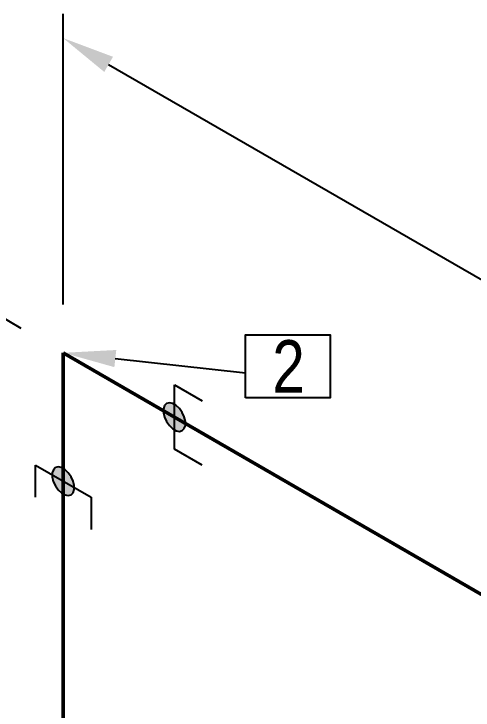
# Model space of a CAD drawing. Header units: millimetres. Extents: x 0 to 594, y 0 to 420.
# Drawn here: x 296.96 to 318.86, y 197.11 to 230.3 of the extents above; entities that cross this region are included whole.
import ezdxf
from ezdxf import colors
from ezdxf.entities.mleader import LeaderData, LeaderLine
from ezdxf.enums import TextEntityAlignment as Align
from ezdxf.math import Vec2, Vec3

# ---------------------------------------------------------------- set-up
doc = ezdxf.new("R2010")
doc.units = ezdxf.units.MM
doc.header["$LTSCALE"] = 0.25
for name, color, linetype in [('용접', 1, 'Continuous'), ('주석', 7, 'Continuous'), ('치수', 1, 'Continuous')]:
    doc.layers.add(name, color=color, linetype=linetype)
doc.layers.add('파이프 작은 보어', color=30, linetype='Continuous', lineweight=50)
doc.styles.add('AdskIsoAnnotation', font='arial.ttf', dxfattribs={"width": 0.8, "height": 1})
doc.styles.add('AdskIsoMetric', font='arial.ttf', dxfattribs={"width": 0.8, "height": 2.5})
doc.styles.add('AdskIsoMetric-30', font='arial.ttf', dxfattribs={"width": 0.8, "height": 2.5})
doc.styles.add('AdskIsoMetric30', font='arial.ttf', dxfattribs={"width": 0.8, "oblique": 30, "height": 2.5})
doc.styles.get("Standard").update_dxf_attribs({"font": 'arial.ttf'})
doc.dimstyles.new('AdskIsoMetric', dxfattribs={"dimtxt": 2.5, "dimasz": 2.5, "dimexe": 1, "dimexo": 2, "dimgap": 0.8, "dimtad": 1, "dimdec": 0, "dimrnd": 1, "dimzin": 0, "dimdsep": 46, "dimtxsty": 'AdskIsoMetric', "dimcen": 0, "dimclrt": 7, "dimadec": 0, "dimazin": 0, "dimtfac": 1, "dimtdec": 0, "dimtmove": 1, "dimatfit": 3, "dimfxl": 0, "dimfrac": 2, "dimtolj": 1, "dimtzin": 0, "dimarcsym": 0})

# ---------------------------------------------------------------- blocks, each defined once
blk = doc.blocks.new('*D24')
at = {"layer": 'Defpoints', "color": 0}
for p in [(299.308, 214.143), (384, 180.246), (384, 165.246)]:
    blk.add_point(p, dxfattribs=at)
at = {"layer": '치수', "color": 0, "lineweight": -2}
for p, q in [((299.308, 216.453), (299.308, 230.298)), ((301.473, 227.893), (381.835, 181.496)), ((384, 167.556), (384, 181.401))]:
    blk.add_line(p, q, dxfattribs=at)
at = {"layer": '치수', "color": 0}
for points in [[(301.682, 228.254), (301.265, 227.532), (299.308, 229.143)], [(382.043, 181.857), (381.627, 181.136), (384, 180.246)]]:
    blk.add_solid(points, dxfattribs=at)
at = {"layer": '치수', "color": 7, "insert": (341.654, 207.313), "char_height": 2.5, "attachment_point": 5, "rotation": 330, "style": 'AdskIsoMetric-30'}
blk.add_mtext('\\A1;11538', dxfattribs=at)
blk = doc.blocks.new('*D25')
at = {"layer": 'Defpoints', "color": 0}
for p in [(286.318, 221.643), (299.308, 214.143), (299.308, 163.85)]:
    blk.add_point(p, dxfattribs=at)
at = {"layer": '치수', "color": 0, "lineweight": -2}
for p, q in [((297.308, 215.298), (285.318, 222.221)), ((286.318, 173.85), (286.318, 219.143)), ((297.308, 165.005), (285.318, 171.927))]:
    blk.add_line(p, q, dxfattribs=at)
at = {"layer": '치수', "color": 0}
for points in [[(285.901, 219.143), (286.735, 219.143), (286.318, 221.643)], [(285.901, 173.85), (286.735, 173.85), (286.318, 171.35)]]:
    blk.add_solid(points, dxfattribs=at)
at = {"layer": '치수', "color": 7, "insert": (284.052, 197.805), "char_height": 2.5, "attachment_point": 5, "rotation": 90, "style": 'AdskIsoMetric30'}
blk.add_mtext('\\A1;1977', dxfattribs=at)
blk = doc.blocks.new('엘보우-1-Iso2DSkew0')
at = {"color": 0, "linetype": 'ByBlock', "lineweight": -2, "extrusion": (0.707107, 0.408248, -0.57735)}
for p, q in [((0, 0), (5.303, -3.062)), ((0, 0), (0, 0)), ((0, -6.124), (0, 0))]:
    blk.add_line(p, q, dxfattribs=at)
blk = doc.blocks.new('SocketWeld-2-IsoRight')
blk.add_hatch(color=256).paths.add_polyline_path([(0.0055, -0.0435), (0.0057, -0.0436), (0.006, -0.0436), (0.0062, -0.0436), (0.0064, -0.0437), (0.0066, -0.0437), (0.0068, -0.0438), (0.007, -0.0438), (0.0072, -0.0439), (0.0075, -0.0439), (0.0077, -0.0439), (0.0079, -0.044), (0.0081, -0.044), (0.0083, -0.0441), (0.0085, -0.0441), (0.0088, -0.0442), (0.009, -0.0442), (0.0092, -0.0443), (0.0094, -0.0443), (0.0096, -0.0443), (0.0098, -0.0444), (0.01, -0.0444), (0.0103, -0.0445), (0.0105, -0.0445), (0.0107, -0.0446), (0.0109, -0.0446), (0.0111, -0.0446), (0.0113, -0.0447), (0.0115, -0.0447), (0.0118, -0.0448), (0.012, -0.0448), (0.0122, -0.0449), (0.0124, -0.0449), (0.0126, -0.0449), (0.0128, -0.045), (0.013, -0.045), (0.0133, -0.0451), (0.0135, -0.0451), (0.0137, -0.0452), (0.0139, -0.0452), (0.0141, -0.0453), (0.0143, -0.0453), (0.0145, -0.0453), (0.0148, -0.0454), (0.015, -0.0454), (0.0152, -0.0455), (0.0154, -0.0455), (0.0156, -0.0456), (0.0158, -0.0456), (0.0161, -0.0456), (0.0161, -0.0456), (0.0162, -0.0456), (0.0164, -0.0455), (0.0166, -0.0455), (0.0168, -0.0455), (0.017, -0.0454), (0.0171, -0.0454), (0.0173, -0.0453), (0.0175, -0.0453), (0.0177, -0.0452), (0.0179, -0.0452), (0.0181, -0.0451), (0.0182, -0.0451), (0.0184, -0.045), (0.0186, -0.045), (0.0188, -0.0449), (0.019, -0.0449), (0.0192, -0.0448), (0.0193, -0.0448), (0.0195, -0.0447), (0.0197, -0.0447), (0.0199, -0.0446), (0.0201, -0.0446), (0.0203, -0.0445), (0.0204, -0.0445), (0.0206, -0.0444), (0.0208, -0.0444), (0.021, -0.0444), (0.0212, -0.0443), (0.0213, -0.0443), (0.0215, -0.0442), (0.0217, -0.0442), (0.0219, -0.0441), (0.0221, -0.0441), (0.0223, -0.044), (0.0224, -0.044), (0.0226, -0.0439), (0.0228, -0.0439), (0.023, -0.0438), (0.0232, -0.0438), (0.0234, -0.0437), (0.0235, -0.0437), (0.0237, -0.0436), (0.0239, -0.0436), (0.0241, -0.0435), (0.0243, -0.0435), (0.0245, -0.0434), (0.0246, -0.0434), (0.0248, -0.0433), (0.025, -0.0433), (0.025, -0.0433), (0.0251, -0.0432), (0.0253, -0.043), (0.0254, -0.0429), (0.0255, -0.0428), (0.0257, -0.0426), (0.0258, -0.0425), (0.0259, -0.0424), (0.0261, -0.0422), (0.0262, -0.0421), (0.0263, -0.042), (0.0265, -0.0418), (0.0266, -0.0417), (0.0267, -0.0416), (0.0269, -0.0414), (0.027, -0.0413), (0.0271, -0.0412), (0.0273, -0.041), (0.0274, -0.0409), (0.0275, -0.0408), (0.0277, -0.0406), (0.0278, -0.0405), (0.0279, -0.0403), (0.0281, -0.0402), (0.0282, -0.0401), (0.0283, -0.0399), (0.0284, -0.0398), (0.0286, -0.0397), (0.0287, -0.0395), (0.0288, -0.0394), (0.029, -0.0393), (0.0291, -0.0391), (0.0292, -0.039), (0.0294, -0.0389), (0.0295, -0.0387), (0.0296, -0.0386), (0.0298, -0.0385), (0.0299, -0.0383), (0.03, -0.0382), (0.0302, -0.0381), (0.0303, -0.0379), (0.0304, -0.0378), (0.0306, -0.0377), (0.0307, -0.0375), (0.0308, -0.0374), (0.031, -0.0373), (0.0311, -0.0371), (0.0312, -0.037), (0.0314, -0.0369), (0.0315, -0.0367), (0.0315, -0.0367), (0.0316, -0.0365), (0.0316, -0.0363), (0.0317, -0.0361), (0.0318, -0.0359), (0.0319, -0.0357), (0.0319, -0.0355), (0.032, -0.0353), (0.0321, -0.0351), (0.0321, -0.0349), (0.0322, -0.0346), (0.0323, -0.0344), (0.0323, -0.0342), (0.0324, -0.034), (0.0325, -0.0338), (0.0325, -0.0336), (0.0326, -0.0334), (0.0327, -0.0332), (0.0328, -0.033), (0.0328, -0.0328), (0.0329, -0.0326), (0.033, -0.0324), (0.033, -0.0322), (0.0331, -0.0319), (0.0332, -0.0317), (0.0332, -0.0315), (0.0333, -0.0313), (0.0334, -0.0311), (0.0335, -0.0309), (0.0335, -0.0307), (0.0336, -0.0305), (0.0337, -0.0303), (0.0337, -0.0301), (0.0338, -0.0299), (0.0339, -0.0297), (0.0339, -0.0295), (0.034, -0.0292), (0.0341, -0.029), (0.0342, -0.0288), (0.0342, -0.0286), (0.0343, -0.0284), (0.0344, -0.0282), (0.0344, -0.028), (0.0345, -0.0278), (0.0346, -0.0276), (0.0346, -0.0274), (0.0347, -0.0272), (0.0348, -0.027), (0.0349, -0.0268), (0.0349, -0.0265), (0.0349, -0.0265), (0.0349, -0.0263), (0.0349, -0.026), (0.0349, -0.0258), (0.0349, -0.0255), (0.0349, -0.0252), (0.0349, -0.025), (0.0349, -0.0247), (0.0349, -0.0245), (0.0349, -0.0242), (0.0349, -0.0239), (0.0349, -0.0237), (0.0349, -0.0234), (0.0349, -0.0232), (0.0349, -0.0229), (0.0349, -0.0226), (0.0349, -0.0224), (0.0349, -0.0221), (0.0349, -0.0219), (0.0349, -0.0216), (0.0349, -0.0213), (0.0349, -0.0211), (0.0349, -0.0208), (0.0349, -0.0206), (0.0349, -0.0203), (0.0349, -0.02), (0.0349, -0.0198), (0.0349, -0.0195), (0.0349, -0.0192), (0.0349, -0.019), (0.0349, -0.0187), (0.0349, -0.0185), (0.0349, -0.0182), (0.0349, -0.0179), (0.0349, -0.0177), (0.0349, -0.0174), (0.0349, -0.0172), (0.0349, -0.0169), (0.0349, -0.0166), (0.0349, -0.0164), (0.0349, -0.0161), (0.0349, -0.0159), (0.0349, -0.0156), (0.0349, -0.0153), (0.0349, -0.0151), (0.0349, -0.0148), (0.0349, -0.0146), (0.0349, -0.0143), (0.0349, -0.014), (0.0349, -0.0138), (0.0349, -0.0138), (0.0349, -0.0135), (0.0348, -0.0132), (0.0347, -0.0129), (0.0346, -0.0126), (0.0346, -0.0123), (0.0345, -0.012), (0.0344, -0.0118), (0.0344, -0.0115), (0.0343, -0.0112), (0.0342, -0.0109), (0.0342, -0.0106), (0.0341, -0.0103), (0.034, -0.01), (0.0339, -0.0097), (0.0339, -0.0095), (0.0338, -0.0092), (0.0337, -0.0089), (0.0337, -0.0086), (0.0336, -0.0083), (0.0335, -0.008), (0.0335, -0.0077), (0.0334, -0.0074), (0.0333, -0.0071), (0.0332, -0.0069), (0.0332, -0.0066), (0.0331, -0.0063), (0.033, -0.006), (0.033, -0.0057), (0.0329, -0.0054), (0.0328, -0.0051), (0.0328, -0.0048), (0.0327, -0.0046), (0.0326, -0.0043), (0.0325, -0.004), (0.0325, -0.0037), (0.0324, -0.0034), (0.0323, -0.0031), (0.0323, -0.0028), (0.0322, -0.0025), (0.0321, -0.0022), (0.0321, -0.002), (0.032, -0.0017), (0.0319, -0.0014), (0.0319, -0.0011), (0.0318, -0.0008), (0.0317, -0.0005), (0.0316, -0.0002), (0.0316, 0.0001), (0.0315, 0.0003), (0.0315, 0.0003), (0.0314, 0.0006), (0.0312, 0.0009), (0.0311, 0.0012), (0.031, 0.0015), (0.0308, 0.0018), (0.0307, 0.0021), (0.0306, 0.0024), (0.0304, 0.0026), (0.0303, 0.0029), (0.0302, 0.0032), (0.03, 0.0035), (0.0299, 0.0038), (0.0298, 0.0041), (0.0296, 0.0044), (0.0295, 0.0047), (0.0294, 0.0049), (0.0292, 0.0052), (0.0291, 0.0055), (0.029, 0.0058), (0.0288, 0.0061), (0.0287, 0.0064), (0.0286, 0.0067), (0.0284, 0.007), (0.0283, 0.0072), (0.0282, 0.0075), (0.0281, 0.0078), (0.0279, 0.0081), (0.0278, 0.0084), (0.0277, 0.0087), (0.0275, 0.009), (0.0274, 0.0093), (0.0273, 0.0095), (0.0271, 0.0098), (0.027, 0.0101), (0.0269, 0.0104), (0.0267, 0.0107), (0.0266, 0.011), (0.0265, 0.0113), (0.0263, 0.0116), (0.0262, 0.0118), (0.0261, 0.0121), (0.0259, 0.0124), (0.0258, 0.0127), (0.0257, 0.013), (0.0255, 0.0133), (0.0254, 0.0136), (0.0253, 0.0139), (0.0251, 0.0141), (0.025, 0.0144), (0.025, 0.0144), (0.0248, 0.0147), (0.0246, 0.015), (0.0245, 0.0152), (0.0243, 0.0155), (0.0241, 0.0157), (0.0239, 0.016), (0.0237, 0.0162), (0.0235, 0.0165), (0.0234, 0.0168), (0.0232, 0.017), (0.023, 0.0173), (0.0228, 0.0175), (0.0226, 0.0178), (0.0224, 0.0181), (0.0223, 0.0183), (0.0221, 0.0186), (0.0219, 0.0188), (0.0217, 0.0191), (0.0215, 0.0193), (0.0213, 0.0196), (0.0212, 0.0199), (0.021, 0.0201), (0.0208, 0.0204), (0.0206, 0.0206), (0.0204, 0.0209), (0.0203, 0.0212), (0.0201, 0.0214), (0.0199, 0.0217), (0.0197, 0.0219), (0.0195, 0.0222), (0.0193, 0.0225), (0.0192, 0.0227), (0.019, 0.023), (0.0188, 0.0232), (0.0186, 0.0235), (0.0184, 0.0237), (0.0182, 0.024), (0.0181, 0.0243), (0.0179, 0.0245), (0.0177, 0.0248), (0.0175, 0.025), (0.0173, 0.0253), (0.0171, 0.0256), (0.017, 0.0258), (0.0168, 0.0261), (0.0166, 0.0263), (0.0164, 0.0266), (0.0162, 0.0268), (0.0161, 0.0271), (0.0161, 0.0271), (0.0158, 0.0273), (0.0156, 0.0275), (0.0154, 0.0277), (0.0152, 0.0279), (0.015, 0.0281), (0.0148, 0.0283), (0.0145, 0.0285), (0.0143, 0.0287), (0.0141, 0.0289), (0.0139, 0.0292), (0.0137, 0.0294), (0.0135, 0.0296), (0.0133, 0.0298), (0.013, 0.03), (0.0128, 0.0302), (0.0126, 0.0304), (0.0124, 0.0306), (0.0122, 0.0308), (0.012, 0.031), (0.0118, 0.0312), (0.0115, 0.0314), (0.0113, 0.0316), (0.0111, 0.0318), (0.0109, 0.032), (0.0107, 0.0322), (0.0105, 0.0324), (0.0103, 0.0326), (0.01, 0.0328), (0.0098, 0.033), (0.0096, 0.0332), (0.0094, 0.0334), (0.0092, 0.0337), (0.009, 0.0339), (0.0088, 0.0341), (0.0085, 0.0343), (0.0083, 0.0345), (0.0081, 0.0347), (0.0079, 0.0349), (0.0077, 0.0351), (0.0075, 0.0353), (0.0072, 0.0355), (0.007, 0.0357), (0.0068, 0.0359), (0.0066, 0.0361), (0.0064, 0.0363), (0.0062, 0.0365), (0.006, 0.0367), (0.0057, 0.0369), (0.0055, 0.0371), (0.0055, 0.0371), (0.0053, 0.0373), (0.0051, 0.0374), (0.0049, 0.0375), (0.0046, 0.0377), (0.0044, 0.0378), (0.0042, 0.0379), (0.004, 0.038), (0.0037, 0.0382), (0.0035, 0.0383), (0.0033, 0.0384), (0.003, 0.0386), (0.0028, 0.0387), (0.0026, 0.0388), (0.0024, 0.039), (0.0021, 0.0391), (0.0019, 0.0392), (0.0017, 0.0393), (0.0015, 0.0395), (0.0012, 0.0396), (0.001, 0.0397), (0.0008, 0.0399), (0.0006, 0.04), (0.0003, 0.0401), (0.0001, 0.0403), (-0.0001, 0.0404), (-0.0003, 0.0405), (-0.0006, 0.0406), (-0.0008, 0.0408), (-0.001, 0.0409), (-0.0012, 0.041), (-0.0015, 0.0412), (-0.0017, 0.0413), (-0.0019, 0.0414), (-0.0021, 0.0416), (-0.0024, 0.0417), (-0.0026, 0.0418), (-0.0028, 0.042), (-0.003, 0.0421), (-0.0033, 0.0422), (-0.0035, 0.0423), (-0.0037, 0.0425), (-0.004, 0.0426), (-0.0042, 0.0427), (-0.0044, 0.0429), (-0.0046, 0.043), (-0.0049, 0.0431), (-0.0051, 0.0433), (-0.0053, 0.0434), (-0.0055, 0.0435), (-0.0055, 0.0435), (-0.0057, 0.0436), (-0.006, 0.0436), (-0.0062, 0.0436), (-0.0064, 0.0437), (-0.0066, 0.0437), (-0.0068, 0.0438), (-0.007, 0.0438), (-0.0072, 0.0439), (-0.0075, 0.0439), (-0.0077, 0.0439), (-0.0079, 0.044), (-0.0081, 0.044), (-0.0083, 0.0441), (-0.0085, 0.0441), (-0.0088, 0.0442), (-0.009, 0.0442), (-0.0092, 0.0443), (-0.0094, 0.0443), (-0.0096, 0.0443), (-0.0098, 0.0444), (-0.01, 0.0444), (-0.0103, 0.0445), (-0.0105, 0.0445), (-0.0107, 0.0446), (-0.0109, 0.0446), (-0.0111, 0.0446), (-0.0113, 0.0447), (-0.0115, 0.0447), (-0.0118, 0.0448), (-0.012, 0.0448), (-0.0122, 0.0449), (-0.0124, 0.0449), (-0.0126, 0.0449), (-0.0128, 0.045), (-0.013, 0.045), (-0.0133, 0.0451), (-0.0135, 0.0451), (-0.0137, 0.0452), (-0.0139, 0.0452), (-0.0141, 0.0453), (-0.0143, 0.0453), (-0.0145, 0.0453), (-0.0148, 0.0454), (-0.015, 0.0454), (-0.0152, 0.0455), (-0.0154, 0.0455), (-0.0156, 0.0456), (-0.0158, 0.0456), (-0.0161, 0.0456), (-0.0161, 0.0456), (-0.0162, 0.0456), (-0.0164, 0.0455), (-0.0166, 0.0455), (-0.0168, 0.0455), (-0.017, 0.0454), (-0.0171, 0.0454), (-0.0173, 0.0453), (-0.0175, 0.0453), (-0.0177, 0.0452), (-0.0179, 0.0452), (-0.0181, 0.0451), (-0.0182, 0.0451), (-0.0184, 0.045), (-0.0186, 0.045), (-0.0188, 0.0449), (-0.019, 0.0449), (-0.0192, 0.0448), (-0.0193, 0.0448), (-0.0195, 0.0447), (-0.0197, 0.0447), (-0.0199, 0.0446), (-0.0201, 0.0446), (-0.0203, 0.0445), (-0.0204, 0.0445), (-0.0206, 0.0444), (-0.0208, 0.0444), (-0.021, 0.0444), (-0.0212, 0.0443), (-0.0213, 0.0443), (-0.0215, 0.0442), (-0.0217, 0.0442), (-0.0219, 0.0441), (-0.0221, 0.0441), (-0.0223, 0.044), (-0.0224, 0.044), (-0.0226, 0.0439), (-0.0228, 0.0439), (-0.023, 0.0438), (-0.0232, 0.0438), (-0.0234, 0.0437), (-0.0235, 0.0437), (-0.0237, 0.0436), (-0.0239, 0.0436), (-0.0241, 0.0435), (-0.0243, 0.0435), (-0.0245, 0.0434), (-0.0246, 0.0434), (-0.0248, 0.0433), (-0.025, 0.0433), (-0.025, 0.0433), (-0.0251, 0.0432), (-0.0253, 0.043), (-0.0254, 0.0429), (-0.0255, 0.0428), (-0.0257, 0.0426), (-0.0258, 0.0425), (-0.0259, 0.0424), (-0.0261, 0.0422), (-0.0262, 0.0421), (-0.0263, 0.042), (-0.0265, 0.0418), (-0.0266, 0.0417), (-0.0267, 0.0416), (-0.0269, 0.0414), (-0.027, 0.0413), (-0.0271, 0.0412), (-0.0273, 0.041), (-0.0274, 0.0409), (-0.0275, 0.0408), (-0.0277, 0.0406), (-0.0278, 0.0405), (-0.0279, 0.0403), (-0.0281, 0.0402), (-0.0282, 0.0401), (-0.0283, 0.0399), (-0.0284, 0.0398), (-0.0286, 0.0397), (-0.0287, 0.0395), (-0.0288, 0.0394), (-0.029, 0.0393), (-0.0291, 0.0391), (-0.0292, 0.039), (-0.0294, 0.0389), (-0.0295, 0.0387), (-0.0296, 0.0386), (-0.0298, 0.0385), (-0.0299, 0.0383), (-0.03, 0.0382), (-0.0302, 0.0381), (-0.0303, 0.0379), (-0.0304, 0.0378), (-0.0306, 0.0377), (-0.0307, 0.0375), (-0.0308, 0.0374), (-0.031, 0.0373), (-0.0311, 0.0371), (-0.0312, 0.037), (-0.0314, 0.0369), (-0.0315, 0.0367), (-0.0315, 0.0367), (-0.0316, 0.0365), (-0.0316, 0.0363), (-0.0317, 0.0361), (-0.0318, 0.0359), (-0.0319, 0.0357), (-0.0319, 0.0355), (-0.032, 0.0353), (-0.0321, 0.0351), (-0.0321, 0.0349), (-0.0322, 0.0346), (-0.0323, 0.0344), (-0.0323, 0.0342), (-0.0324, 0.034), (-0.0325, 0.0338), (-0.0325, 0.0336), (-0.0326, 0.0334), (-0.0327, 0.0332), (-0.0328, 0.033), (-0.0328, 0.0328), (-0.0329, 0.0326), (-0.033, 0.0324), (-0.033, 0.0322), (-0.0331, 0.0319), (-0.0332, 0.0317), (-0.0332, 0.0315), (-0.0333, 0.0313), (-0.0334, 0.0311), (-0.0335, 0.0309), (-0.0335, 0.0307), (-0.0336, 0.0305), (-0.0337, 0.0303), (-0.0337, 0.0301), (-0.0338, 0.0299), (-0.0339, 0.0297), (-0.0339, 0.0295), (-0.034, 0.0292), (-0.0341, 0.029), (-0.0342, 0.0288), (-0.0342, 0.0286), (-0.0343, 0.0284), (-0.0344, 0.0282), (-0.0344, 0.028), (-0.0345, 0.0278), (-0.0346, 0.0276), (-0.0346, 0.0274), (-0.0347, 0.0272), (-0.0348, 0.027), (-0.0349, 0.0268), (-0.0349, 0.0265), (-0.0349, 0.0265), (-0.0349, 0.0263), (-0.0349, 0.026), (-0.0349, 0.0258), (-0.0349, 0.0255), (-0.0349, 0.0252), (-0.0349, 0.025), (-0.0349, 0.0247), (-0.0349, 0.0245), (-0.0349, 0.0242), (-0.0349, 0.0239), (-0.0349, 0.0237), (-0.0349, 0.0234), (-0.0349, 0.0232), (-0.0349, 0.0229), (-0.0349, 0.0226), (-0.0349, 0.0224), (-0.0349, 0.0221), (-0.0349, 0.0219), (-0.0349, 0.0216), (-0.0349, 0.0213), (-0.0349, 0.0211), (-0.0349, 0.0208), (-0.0349, 0.0206), (-0.0349, 0.0203), (-0.0349, 0.02), (-0.0349, 0.0198), (-0.0349, 0.0195), (-0.0349, 0.0192), (-0.0349, 0.019), (-0.0349, 0.0187), (-0.0349, 0.0185), (-0.0349, 0.0182), (-0.0349, 0.0179), (-0.0349, 0.0177), (-0.0349, 0.0174), (-0.0349, 0.0172), (-0.0349, 0.0169), (-0.0349, 0.0166), (-0.0349, 0.0164), (-0.0349, 0.0161), (-0.0349, 0.0159), (-0.0349, 0.0156), (-0.0349, 0.0153), (-0.0349, 0.0151), (-0.0349, 0.0148), (-0.0349, 0.0146), (-0.0349, 0.0143), (-0.0349, 0.014), (-0.0349, 0.0138), (-0.0349, 0.0138), (-0.0349, 0.0135), (-0.0348, 0.0132), (-0.0347, 0.0129), (-0.0346, 0.0126), (-0.0346, 0.0123), (-0.0345, 0.012), (-0.0344, 0.0118), (-0.0344, 0.0115), (-0.0343, 0.0112), (-0.0342, 0.0109), (-0.0342, 0.0106), (-0.0341, 0.0103), (-0.034, 0.01), (-0.0339, 0.0097), (-0.0339, 0.0095), (-0.0338, 0.0092), (-0.0337, 0.0089), (-0.0337, 0.0086), (-0.0336, 0.0083), (-0.0335, 0.008), (-0.0335, 0.0077), (-0.0334, 0.0074), (-0.0333, 0.0071), (-0.0332, 0.0069), (-0.0332, 0.0066), (-0.0331, 0.0063), (-0.033, 0.006), (-0.033, 0.0057), (-0.0329, 0.0054), (-0.0328, 0.0051), (-0.0328, 0.0048), (-0.0327, 0.0046), (-0.0326, 0.0043), (-0.0325, 0.004), (-0.0325, 0.0037), (-0.0324, 0.0034), (-0.0323, 0.0031), (-0.0323, 0.0028), (-0.0322, 0.0025), (-0.0321, 0.0022), (-0.0321, 0.002), (-0.032, 0.0017), (-0.0319, 0.0014), (-0.0319, 0.0011), (-0.0318, 0.0008), (-0.0317, 0.0005), (-0.0316, 0.0002), (-0.0316, -0.0001), (-0.0315, -0.0003), (-0.0315, -0.0003), (-0.0314, -0.0006), (-0.0312, -0.0009), (-0.0311, -0.0012), (-0.031, -0.0015), (-0.0308, -0.0018), (-0.0307, -0.0021), (-0.0306, -0.0024), (-0.0304, -0.0026), (-0.0303, -0.0029), (-0.0302, -0.0032), (-0.03, -0.0035), (-0.0299, -0.0038), (-0.0298, -0.0041), (-0.0296, -0.0044), (-0.0295, -0.0047), (-0.0294, -0.0049), (-0.0292, -0.0052), (-0.0291, -0.0055), (-0.029, -0.0058), (-0.0288, -0.0061), (-0.0287, -0.0064), (-0.0286, -0.0067), (-0.0284, -0.007), (-0.0283, -0.0072), (-0.0282, -0.0075), (-0.0281, -0.0078), (-0.0279, -0.0081), (-0.0278, -0.0084), (-0.0277, -0.0087), (-0.0275, -0.009), (-0.0274, -0.0093), (-0.0273, -0.0095), (-0.0271, -0.0098), (-0.027, -0.0101), (-0.0269, -0.0104), (-0.0267, -0.0107), (-0.0266, -0.011), (-0.0265, -0.0113), (-0.0263, -0.0116), (-0.0262, -0.0118), (-0.0261, -0.0121), (-0.0259, -0.0124), (-0.0258, -0.0127), (-0.0257, -0.013), (-0.0255, -0.0133), (-0.0254, -0.0136), (-0.0253, -0.0139), (-0.0251, -0.0141), (-0.025, -0.0144), (-0.025, -0.0144), (-0.0248, -0.0147), (-0.0246, -0.015), (-0.0245, -0.0152), (-0.0243, -0.0155), (-0.0241, -0.0157), (-0.0239, -0.016), (-0.0237, -0.0162), (-0.0235, -0.0165), (-0.0234, -0.0168), (-0.0232, -0.017), (-0.023, -0.0173), (-0.0228, -0.0175), (-0.0226, -0.0178), (-0.0224, -0.0181), (-0.0223, -0.0183), (-0.0221, -0.0186), (-0.0219, -0.0188), (-0.0217, -0.0191), (-0.0215, -0.0193), (-0.0213, -0.0196), (-0.0212, -0.0199), (-0.021, -0.0201), (-0.0208, -0.0204), (-0.0206, -0.0206), (-0.0204, -0.0209), (-0.0203, -0.0212), (-0.0201, -0.0214), (-0.0199, -0.0217), (-0.0197, -0.0219), (-0.0195, -0.0222), (-0.0193, -0.0225), (-0.0192, -0.0227), (-0.019, -0.023), (-0.0188, -0.0232), (-0.0186, -0.0235), (-0.0184, -0.0237), (-0.0182, -0.024), (-0.0181, -0.0243), (-0.0179, -0.0245), (-0.0177, -0.0248), (-0.0175, -0.025), (-0.0173, -0.0253), (-0.0171, -0.0256), (-0.017, -0.0258), (-0.0168, -0.0261), (-0.0166, -0.0263), (-0.0164, -0.0266), (-0.0162, -0.0268), (-0.0161, -0.0271), (-0.0161, -0.0271), (-0.0158, -0.0273), (-0.0156, -0.0275), (-0.0154, -0.0277), (-0.0152, -0.0279), (-0.015, -0.0281), (-0.0148, -0.0283), (-0.0145, -0.0285), (-0.0143, -0.0287), (-0.0141, -0.0289), (-0.0139, -0.0292), (-0.0137, -0.0294), (-0.0135, -0.0296), (-0.0133, -0.0298), (-0.013, -0.03), (-0.0128, -0.0302), (-0.0126, -0.0304), (-0.0124, -0.0306), (-0.0122, -0.0308), (-0.012, -0.031), (-0.0118, -0.0312), (-0.0115, -0.0314), (-0.0113, -0.0316), (-0.0111, -0.0318), (-0.0109, -0.032), (-0.0107, -0.0322), (-0.0105, -0.0324), (-0.0103, -0.0326), (-0.01, -0.0328), (-0.0098, -0.033), (-0.0096, -0.0332), (-0.0094, -0.0334), (-0.0092, -0.0337), (-0.009, -0.0339), (-0.0088, -0.0341), (-0.0085, -0.0343), (-0.0083, -0.0345), (-0.0081, -0.0347), (-0.0079, -0.0349), (-0.0077, -0.0351), (-0.0075, -0.0353), (-0.0072, -0.0355), (-0.007, -0.0357), (-0.0068, -0.0359), (-0.0066, -0.0361), (-0.0064, -0.0363), (-0.0062, -0.0365), (-0.006, -0.0367), (-0.0057, -0.0369), (-0.0055, -0.0371), (-0.0055, -0.0371), (-0.0053, -0.0373), (-0.0051, -0.0374), (-0.0049, -0.0375), (-0.0046, -0.0377), (-0.0044, -0.0378), (-0.0042, -0.0379), (-0.004, -0.038), (-0.0037, -0.0382), (-0.0035, -0.0383), (-0.0033, -0.0384), (-0.003, -0.0386), (-0.0028, -0.0387), (-0.0026, -0.0388), (-0.0024, -0.039), (-0.0021, -0.0391), (-0.0019, -0.0392), (-0.0017, -0.0393), (-0.0015, -0.0395), (-0.0012, -0.0396), (-0.001, -0.0397), (-0.0008, -0.0399), (-0.0006, -0.04), (-0.0003, -0.0401), (-0.0001, -0.0403), (0.0001, -0.0404), (0.0003, -0.0405), (0.0006, -0.0406), (0.0008, -0.0408), (0.001, -0.0409), (0.0012, -0.041), (0.0015, -0.0412), (0.0017, -0.0413), (0.0019, -0.0414), (0.0021, -0.0416), (0.0024, -0.0417), (0.0026, -0.0418), (0.0028, -0.042), (0.003, -0.0421), (0.0033, -0.0422), (0.0035, -0.0423), (0.0037, -0.0425), (0.004, -0.0426), (0.0042, -0.0427), (0.0044, -0.0429), (0.0046, -0.043), (0.0049, -0.0431), (0.0051, -0.0433), (0.0053, -0.0434)], flags=0)
at = {"color": 0, "linetype": 'ByBlock', "lineweight": -2, "extrusion": (-0.707107, -0.408248, 0.57735)}
for p, q in [((-0.0884, 0.1531), (0, 0.1021)), ((0, 0.1021), (0, -0.1021)), ((-0.0161, 0.0456), (-0.025, 0.0433)), ((-0.0055, 0.0435), (-0.0161, 0.0456)), ((-0.0315, 0.0367), (-0.0349, 0.0265)), ((-0.0349, 0.0265), (-0.0349, 0.0138)), ((-0.025, 0.0433), (-0.0315, 0.0367)), ((0.0055, 0.0371), (-0.0055, 0.0435)), ((0.0161, 0.0271), (0.0055, 0.0371)), ((0.025, 0.0144), (0.0161, 0.0271)), ((-0.0349, 0.0138), (-0.0315, -0.0003)), ((0.0315, 0.0003), (0.025, 0.0144)), ((0.0349, -0.0138), (0.0315, 0.0003)), ((-0.0315, -0.0003), (-0.025, -0.0144)), ((-0.025, -0.0144), (-0.0161, -0.0271)), ((0.0349, -0.0265), (0.0349, -0.0138)), ((-0.0161, -0.0271), (-0.0055, -0.0371)), ((-0.0055, -0.0371), (0.0055, -0.0435)), ((0.0055, -0.0435), (0.0161, -0.0456)), ((0.0161, -0.0456), (0.025, -0.0433)), ((0.025, -0.0433), (0.0315, -0.0367)), ((0.0315, -0.0367), (0.0349, -0.0265)), ((0, -0.1021), (-0.0884, -0.051))]:
    blk.add_line(p, q, dxfattribs=at)
blk = doc.blocks.new('SocketWeld-1-IsoLeft')
blk.add_hatch(color=256).paths.add_polyline_path([(-0.0294, -0.0234), (-0.0291, -0.0234), (-0.0288, -0.0235), (-0.0285, -0.0236), (-0.0283, -0.0237), (-0.028, -0.0238), (-0.0277, -0.0239), (-0.0274, -0.0239), (-0.0271, -0.024), (-0.0268, -0.0241), (-0.0265, -0.0242), (-0.0263, -0.0243), (-0.026, -0.0244), (-0.0257, -0.0244), (-0.0254, -0.0245), (-0.0251, -0.0246), (-0.0248, -0.0247), (-0.0246, -0.0248), (-0.0243, -0.0249), (-0.024, -0.0249), (-0.0237, -0.025), (-0.0234, -0.0251), (-0.0231, -0.0252), (-0.0228, -0.0253), (-0.0226, -0.0254), (-0.0223, -0.0254), (-0.022, -0.0255), (-0.0217, -0.0256), (-0.0214, -0.0257), (-0.0211, -0.0258), (-0.0209, -0.0259), (-0.0206, -0.0259), (-0.0203, -0.026), (-0.02, -0.0261), (-0.0197, -0.0262), (-0.0194, -0.0263), (-0.0191, -0.0264), (-0.0189, -0.0265), (-0.0186, -0.0265), (-0.0183, -0.0266), (-0.018, -0.0267), (-0.0177, -0.0268), (-0.0174, -0.0269), (-0.0172, -0.027), (-0.0169, -0.027), (-0.0166, -0.0271), (-0.0163, -0.0272), (-0.016, -0.0273), (-0.0157, -0.0274), (-0.0155, -0.0275), (-0.0155, -0.0275), (-0.0151, -0.0275), (-0.0148, -0.0275), (-0.0145, -0.0275), (-0.0142, -0.0276), (-0.0139, -0.0276), (-0.0136, -0.0276), (-0.0132, -0.0277), (-0.0129, -0.0277), (-0.0126, -0.0277), (-0.0123, -0.0277), (-0.012, -0.0278), (-0.0117, -0.0278), (-0.0114, -0.0278), (-0.011, -0.0279), (-0.0107, -0.0279), (-0.0104, -0.0279), (-0.0101, -0.0279), (-0.0098, -0.028), (-0.0095, -0.028), (-0.0091, -0.028), (-0.0088, -0.0281), (-0.0085, -0.0281), (-0.0082, -0.0281), (-0.0079, -0.0281), (-0.0076, -0.0282), (-0.0073, -0.0282), (-0.0069, -0.0282), (-0.0066, -0.0283), (-0.0063, -0.0283), (-0.006, -0.0283), (-0.0057, -0.0283), (-0.0054, -0.0284), (-0.005, -0.0284), (-0.0047, -0.0284), (-0.0044, -0.0285), (-0.0041, -0.0285), (-0.0038, -0.0285), (-0.0035, -0.0286), (-0.0032, -0.0286), (-0.0028, -0.0286), (-0.0025, -0.0286), (-0.0022, -0.0287), (-0.0019, -0.0287), (-0.0016, -0.0287), (-0.0013, -0.0288), (-0.0009, -0.0288), (-0.0006, -0.0288), (-0.0003, -0.0288), (0, -0.0289), (0, -0.0289), (0.0003, -0.0288), (0.0006, -0.0288), (0.0009, -0.0288), (0.0013, -0.0288), (0.0016, -0.0287), (0.0019, -0.0287), (0.0022, -0.0287), (0.0025, -0.0286), (0.0028, -0.0286), (0.0032, -0.0286), (0.0035, -0.0286), (0.0038, -0.0285), (0.0041, -0.0285), (0.0044, -0.0285), (0.0047, -0.0284), (0.005, -0.0284), (0.0054, -0.0284), (0.0057, -0.0283), (0.006, -0.0283), (0.0063, -0.0283), (0.0066, -0.0283), (0.0069, -0.0282), (0.0073, -0.0282), (0.0076, -0.0282), (0.0079, -0.0281), (0.0082, -0.0281), (0.0085, -0.0281), (0.0088, -0.0281), (0.0091, -0.028), (0.0095, -0.028), (0.0098, -0.028), (0.0101, -0.0279), (0.0104, -0.0279), (0.0107, -0.0279), (0.011, -0.0279), (0.0114, -0.0278), (0.0117, -0.0278), (0.012, -0.0278), (0.0123, -0.0277), (0.0126, -0.0277), (0.0129, -0.0277), (0.0132, -0.0277), (0.0136, -0.0276), (0.0139, -0.0276), (0.0142, -0.0276), (0.0145, -0.0275), (0.0148, -0.0275), (0.0151, -0.0275), (0.0155, -0.0275), (0.0155, -0.0275), (0.0157, -0.0274), (0.016, -0.0273), (0.0163, -0.0272), (0.0166, -0.0271), (0.0169, -0.027), (0.0172, -0.027), (0.0174, -0.0269), (0.0177, -0.0268), (0.018, -0.0267), (0.0183, -0.0266), (0.0186, -0.0265), (0.0189, -0.0265), (0.0191, -0.0264), (0.0194, -0.0263), (0.0197, -0.0262), (0.02, -0.0261), (0.0203, -0.026), (0.0206, -0.0259), (0.0209, -0.0259), (0.0211, -0.0258), (0.0214, -0.0257), (0.0217, -0.0256), (0.022, -0.0255), (0.0223, -0.0254), (0.0226, -0.0254), (0.0228, -0.0253), (0.0231, -0.0252), (0.0234, -0.0251), (0.0237, -0.025), (0.024, -0.0249), (0.0243, -0.0249), (0.0246, -0.0248), (0.0248, -0.0247), (0.0251, -0.0246), (0.0254, -0.0245), (0.0257, -0.0244), (0.026, -0.0244), (0.0263, -0.0243), (0.0265, -0.0242), (0.0268, -0.0241), (0.0271, -0.024), (0.0274, -0.0239), (0.0277, -0.0239), (0.028, -0.0238), (0.0283, -0.0237), (0.0285, -0.0236), (0.0288, -0.0235), (0.0291, -0.0234), (0.0294, -0.0234), (0.0294, -0.0234), (0.0296, -0.0232), (0.0298, -0.0231), (0.0301, -0.023), (0.0303, -0.0228), (0.0305, -0.0227), (0.0307, -0.0226), (0.031, -0.0224), (0.0312, -0.0223), (0.0314, -0.0222), (0.0316, -0.0221), (0.0319, -0.0219), (0.0321, -0.0218), (0.0323, -0.0217), (0.0325, -0.0215), (0.0328, -0.0214), (0.033, -0.0213), (0.0332, -0.0211), (0.0335, -0.021), (0.0337, -0.0209), (0.0339, -0.0207), (0.0341, -0.0206), (0.0344, -0.0205), (0.0346, -0.0204), (0.0348, -0.0202), (0.035, -0.0201), (0.0353, -0.02), (0.0355, -0.0198), (0.0357, -0.0197), (0.0359, -0.0196), (0.0362, -0.0194), (0.0364, -0.0193), (0.0366, -0.0192), (0.0368, -0.0191), (0.0371, -0.0189), (0.0373, -0.0188), (0.0375, -0.0187), (0.0377, -0.0185), (0.038, -0.0184), (0.0382, -0.0183), (0.0384, -0.0181), (0.0386, -0.018), (0.0389, -0.0179), (0.0391, -0.0177), (0.0393, -0.0176), (0.0395, -0.0175), (0.0398, -0.0174), (0.04, -0.0172), (0.0402, -0.0171), (0.0405, -0.017), (0.0405, -0.017), (0.0406, -0.0168), (0.0407, -0.0166), (0.0409, -0.0165), (0.041, -0.0163), (0.0412, -0.0161), (0.0413, -0.016), (0.0415, -0.0158), (0.0416, -0.0157), (0.0418, -0.0155), (0.0419, -0.0153), (0.042, -0.0152), (0.0422, -0.015), (0.0423, -0.0148), (0.0425, -0.0147), (0.0426, -0.0145), (0.0428, -0.0143), (0.0429, -0.0142), (0.0431, -0.014), (0.0432, -0.0138), (0.0433, -0.0137), (0.0435, -0.0135), (0.0436, -0.0134), (0.0438, -0.0132), (0.0439, -0.013), (0.0441, -0.0129), (0.0442, -0.0127), (0.0444, -0.0125), (0.0445, -0.0124), (0.0447, -0.0122), (0.0448, -0.012), (0.0449, -0.0119), (0.0451, -0.0117), (0.0452, -0.0115), (0.0454, -0.0114), (0.0455, -0.0112), (0.0457, -0.0111), (0.0458, -0.0109), (0.046, -0.0107), (0.0461, -0.0106), (0.0462, -0.0104), (0.0464, -0.0102), (0.0465, -0.0101), (0.0467, -0.0099), (0.0468, -0.0097), (0.047, -0.0096), (0.0471, -0.0094), (0.0473, -0.0092), (0.0474, -0.0091), (0.0476, -0.0089), (0.0476, -0.0089), (0.0476, -0.0087), (0.0477, -0.0086), (0.0477, -0.0084), (0.0478, -0.0082), (0.0478, -0.008), (0.0479, -0.0078), (0.0479, -0.0076), (0.048, -0.0075), (0.048, -0.0073), (0.0481, -0.0071), (0.0481, -0.0069), (0.0482, -0.0067), (0.0482, -0.0066), (0.0483, -0.0064), (0.0483, -0.0062), (0.0484, -0.006), (0.0484, -0.0058), (0.0485, -0.0056), (0.0485, -0.0055), (0.0486, -0.0053), (0.0486, -0.0051), (0.0487, -0.0049), (0.0487, -0.0047), (0.0488, -0.0046), (0.0488, -0.0044), (0.0489, -0.0042), (0.0489, -0.004), (0.049, -0.0038), (0.049, -0.0036), (0.0491, -0.0035), (0.0491, -0.0033), (0.0492, -0.0031), (0.0492, -0.0029), (0.0493, -0.0027), (0.0493, -0.0025), (0.0494, -0.0024), (0.0494, -0.0022), (0.0495, -0.002), (0.0495, -0.0018), (0.0496, -0.0016), (0.0496, -0.0015), (0.0497, -0.0013), (0.0497, -0.0011), (0.0498, -0.0009), (0.0498, -0.0007), (0.0499, -0.0005), (0.0499, -0.0004), (0.05, -0.0002), (0.05, 0), (0.05, 0), (0.05, 0.0002), (0.0499, 0.0004), (0.0499, 0.0005), (0.0498, 0.0007), (0.0498, 0.0009), (0.0497, 0.0011), (0.0497, 0.0013), (0.0496, 0.0015), (0.0496, 0.0016), (0.0495, 0.0018), (0.0495, 0.002), (0.0494, 0.0022), (0.0494, 0.0024), (0.0493, 0.0025), (0.0493, 0.0027), (0.0492, 0.0029), (0.0492, 0.0031), (0.0491, 0.0033), (0.0491, 0.0035), (0.049, 0.0036), (0.049, 0.0038), (0.0489, 0.004), (0.0489, 0.0042), (0.0488, 0.0044), (0.0488, 0.0046), (0.0487, 0.0047), (0.0487, 0.0049), (0.0486, 0.0051), (0.0486, 0.0053), (0.0485, 0.0055), (0.0485, 0.0056), (0.0484, 0.0058), (0.0484, 0.006), (0.0483, 0.0062), (0.0483, 0.0064), (0.0482, 0.0066), (0.0482, 0.0067), (0.0481, 0.0069), (0.0481, 0.0071), (0.048, 0.0073), (0.048, 0.0075), (0.0479, 0.0076), (0.0479, 0.0078), (0.0478, 0.008), (0.0478, 0.0082), (0.0477, 0.0084), (0.0477, 0.0086), (0.0476, 0.0087), (0.0476, 0.0089), (0.0476, 0.0089), (0.0474, 0.0091), (0.0473, 0.0092), (0.0471, 0.0094), (0.047, 0.0096), (0.0468, 0.0097), (0.0467, 0.0099), (0.0465, 0.0101), (0.0464, 0.0102), (0.0462, 0.0104), (0.0461, 0.0106), (0.046, 0.0107), (0.0458, 0.0109), (0.0457, 0.0111), (0.0455, 0.0112), (0.0454, 0.0114), (0.0452, 0.0115), (0.0451, 0.0117), (0.0449, 0.0119), (0.0448, 0.012), (0.0447, 0.0122), (0.0445, 0.0124), (0.0444, 0.0125), (0.0442, 0.0127), (0.0441, 0.0129), (0.0439, 0.013), (0.0438, 0.0132), (0.0436, 0.0134), (0.0435, 0.0135), (0.0433, 0.0137), (0.0432, 0.0138), (0.0431, 0.014), (0.0429, 0.0142), (0.0428, 0.0143), (0.0426, 0.0145), (0.0425, 0.0147), (0.0423, 0.0148), (0.0422, 0.015), (0.042, 0.0152), (0.0419, 0.0153), (0.0418, 0.0155), (0.0416, 0.0157), (0.0415, 0.0158), (0.0413, 0.016), (0.0412, 0.0161), (0.041, 0.0163), (0.0409, 0.0165), (0.0407, 0.0166), (0.0406, 0.0168), (0.0405, 0.017), (0.0405, 0.017), (0.0402, 0.0171), (0.04, 0.0172), (0.0398, 0.0174), (0.0395, 0.0175), (0.0393, 0.0176), (0.0391, 0.0177), (0.0389, 0.0179), (0.0386, 0.018), (0.0384, 0.0181), (0.0382, 0.0183), (0.038, 0.0184), (0.0377, 0.0185), (0.0375, 0.0187), (0.0373, 0.0188), (0.0371, 0.0189), (0.0368, 0.0191), (0.0366, 0.0192), (0.0364, 0.0193), (0.0362, 0.0194), (0.0359, 0.0196), (0.0357, 0.0197), (0.0355, 0.0198), (0.0353, 0.02), (0.035, 0.0201), (0.0348, 0.0202), (0.0346, 0.0204), (0.0344, 0.0205), (0.0341, 0.0206), (0.0339, 0.0207), (0.0337, 0.0209), (0.0335, 0.021), (0.0332, 0.0211), (0.033, 0.0213), (0.0328, 0.0214), (0.0325, 0.0215), (0.0323, 0.0217), (0.0321, 0.0218), (0.0319, 0.0219), (0.0316, 0.0221), (0.0314, 0.0222), (0.0312, 0.0223), (0.031, 0.0224), (0.0307, 0.0226), (0.0305, 0.0227), (0.0303, 0.0228), (0.0301, 0.023), (0.0298, 0.0231), (0.0296, 0.0232), (0.0294, 0.0234), (0.0294, 0.0234), (0.0291, 0.0234), (0.0288, 0.0235), (0.0285, 0.0236), (0.0283, 0.0237), (0.028, 0.0238), (0.0277, 0.0239), (0.0274, 0.0239), (0.0271, 0.024), (0.0268, 0.0241), (0.0265, 0.0242), (0.0263, 0.0243), (0.026, 0.0244), (0.0257, 0.0244), (0.0254, 0.0245), (0.0251, 0.0246), (0.0248, 0.0247), (0.0246, 0.0248), (0.0243, 0.0249), (0.024, 0.0249), (0.0237, 0.025), (0.0234, 0.0251), (0.0231, 0.0252), (0.0228, 0.0253), (0.0226, 0.0254), (0.0223, 0.0254), (0.022, 0.0255), (0.0217, 0.0256), (0.0214, 0.0257), (0.0211, 0.0258), (0.0209, 0.0259), (0.0206, 0.0259), (0.0203, 0.026), (0.02, 0.0261), (0.0197, 0.0262), (0.0194, 0.0263), (0.0191, 0.0264), (0.0189, 0.0265), (0.0186, 0.0265), (0.0183, 0.0266), (0.018, 0.0267), (0.0177, 0.0268), (0.0174, 0.0269), (0.0172, 0.027), (0.0169, 0.027), (0.0166, 0.0271), (0.0163, 0.0272), (0.016, 0.0273), (0.0157, 0.0274), (0.0155, 0.0275), (0.0155, 0.0275), (0.0151, 0.0275), (0.0148, 0.0275), (0.0145, 0.0275), (0.0142, 0.0276), (0.0139, 0.0276), (0.0136, 0.0276), (0.0132, 0.0277), (0.0129, 0.0277), (0.0126, 0.0277), (0.0123, 0.0277), (0.012, 0.0278), (0.0117, 0.0278), (0.0114, 0.0278), (0.011, 0.0279), (0.0107, 0.0279), (0.0104, 0.0279), (0.0101, 0.0279), (0.0098, 0.028), (0.0095, 0.028), (0.0091, 0.028), (0.0088, 0.0281), (0.0085, 0.0281), (0.0082, 0.0281), (0.0079, 0.0281), (0.0076, 0.0282), (0.0073, 0.0282), (0.0069, 0.0282), (0.0066, 0.0283), (0.0063, 0.0283), (0.006, 0.0283), (0.0057, 0.0283), (0.0054, 0.0284), (0.005, 0.0284), (0.0047, 0.0284), (0.0044, 0.0285), (0.0041, 0.0285), (0.0038, 0.0285), (0.0035, 0.0286), (0.0032, 0.0286), (0.0028, 0.0286), (0.0025, 0.0286), (0.0022, 0.0287), (0.0019, 0.0287), (0.0016, 0.0287), (0.0013, 0.0288), (0.0009, 0.0288), (0.0006, 0.0288), (0.0003, 0.0288), (0, 0.0289), (0, 0.0289), (-0.0003, 0.0288), (-0.0006, 0.0288), (-0.0009, 0.0288), (-0.0013, 0.0288), (-0.0016, 0.0287), (-0.0019, 0.0287), (-0.0022, 0.0287), (-0.0025, 0.0286), (-0.0028, 0.0286), (-0.0032, 0.0286), (-0.0035, 0.0286), (-0.0038, 0.0285), (-0.0041, 0.0285), (-0.0044, 0.0285), (-0.0047, 0.0284), (-0.005, 0.0284), (-0.0054, 0.0284), (-0.0057, 0.0283), (-0.006, 0.0283), (-0.0063, 0.0283), (-0.0066, 0.0283), (-0.0069, 0.0282), (-0.0073, 0.0282), (-0.0076, 0.0282), (-0.0079, 0.0281), (-0.0082, 0.0281), (-0.0085, 0.0281), (-0.0088, 0.0281), (-0.0091, 0.028), (-0.0095, 0.028), (-0.0098, 0.028), (-0.0101, 0.0279), (-0.0104, 0.0279), (-0.0107, 0.0279), (-0.011, 0.0279), (-0.0114, 0.0278), (-0.0117, 0.0278), (-0.012, 0.0278), (-0.0123, 0.0277), (-0.0126, 0.0277), (-0.0129, 0.0277), (-0.0132, 0.0277), (-0.0136, 0.0276), (-0.0139, 0.0276), (-0.0142, 0.0276), (-0.0145, 0.0275), (-0.0148, 0.0275), (-0.0151, 0.0275), (-0.0155, 0.0275), (-0.0155, 0.0275), (-0.0157, 0.0274), (-0.016, 0.0273), (-0.0163, 0.0272), (-0.0166, 0.0271), (-0.0169, 0.027), (-0.0172, 0.027), (-0.0174, 0.0269), (-0.0177, 0.0268), (-0.018, 0.0267), (-0.0183, 0.0266), (-0.0186, 0.0265), (-0.0189, 0.0265), (-0.0191, 0.0264), (-0.0194, 0.0263), (-0.0197, 0.0262), (-0.02, 0.0261), (-0.0203, 0.026), (-0.0206, 0.0259), (-0.0209, 0.0259), (-0.0211, 0.0258), (-0.0214, 0.0257), (-0.0217, 0.0256), (-0.022, 0.0255), (-0.0223, 0.0254), (-0.0226, 0.0254), (-0.0228, 0.0253), (-0.0231, 0.0252), (-0.0234, 0.0251), (-0.0237, 0.025), (-0.024, 0.0249), (-0.0243, 0.0249), (-0.0246, 0.0248), (-0.0248, 0.0247), (-0.0251, 0.0246), (-0.0254, 0.0245), (-0.0257, 0.0244), (-0.026, 0.0244), (-0.0263, 0.0243), (-0.0265, 0.0242), (-0.0268, 0.0241), (-0.0271, 0.024), (-0.0274, 0.0239), (-0.0277, 0.0239), (-0.028, 0.0238), (-0.0283, 0.0237), (-0.0285, 0.0236), (-0.0288, 0.0235), (-0.0291, 0.0234), (-0.0294, 0.0234), (-0.0294, 0.0234), (-0.0296, 0.0232), (-0.0298, 0.0231), (-0.0301, 0.023), (-0.0303, 0.0228), (-0.0305, 0.0227), (-0.0307, 0.0226), (-0.031, 0.0224), (-0.0312, 0.0223), (-0.0314, 0.0222), (-0.0316, 0.0221), (-0.0319, 0.0219), (-0.0321, 0.0218), (-0.0323, 0.0217), (-0.0325, 0.0215), (-0.0328, 0.0214), (-0.033, 0.0213), (-0.0332, 0.0211), (-0.0335, 0.021), (-0.0337, 0.0209), (-0.0339, 0.0207), (-0.0341, 0.0206), (-0.0344, 0.0205), (-0.0346, 0.0204), (-0.0348, 0.0202), (-0.035, 0.0201), (-0.0353, 0.02), (-0.0355, 0.0198), (-0.0357, 0.0197), (-0.0359, 0.0196), (-0.0362, 0.0194), (-0.0364, 0.0193), (-0.0366, 0.0192), (-0.0368, 0.0191), (-0.0371, 0.0189), (-0.0373, 0.0188), (-0.0375, 0.0187), (-0.0377, 0.0185), (-0.038, 0.0184), (-0.0382, 0.0183), (-0.0384, 0.0181), (-0.0386, 0.018), (-0.0389, 0.0179), (-0.0391, 0.0177), (-0.0393, 0.0176), (-0.0395, 0.0175), (-0.0398, 0.0174), (-0.04, 0.0172), (-0.0402, 0.0171), (-0.0405, 0.017), (-0.0405, 0.017), (-0.0406, 0.0168), (-0.0407, 0.0166), (-0.0409, 0.0165), (-0.041, 0.0163), (-0.0412, 0.0161), (-0.0413, 0.016), (-0.0415, 0.0158), (-0.0416, 0.0157), (-0.0418, 0.0155), (-0.0419, 0.0153), (-0.042, 0.0152), (-0.0422, 0.015), (-0.0423, 0.0148), (-0.0425, 0.0147), (-0.0426, 0.0145), (-0.0428, 0.0143), (-0.0429, 0.0142), (-0.0431, 0.014), (-0.0432, 0.0138), (-0.0433, 0.0137), (-0.0435, 0.0135), (-0.0436, 0.0134), (-0.0438, 0.0132), (-0.0439, 0.013), (-0.0441, 0.0129), (-0.0442, 0.0127), (-0.0444, 0.0125), (-0.0445, 0.0124), (-0.0447, 0.0122), (-0.0448, 0.012), (-0.0449, 0.0119), (-0.0451, 0.0117), (-0.0452, 0.0115), (-0.0454, 0.0114), (-0.0455, 0.0112), (-0.0457, 0.0111), (-0.0458, 0.0109), (-0.046, 0.0107), (-0.0461, 0.0106), (-0.0462, 0.0104), (-0.0464, 0.0102), (-0.0465, 0.0101), (-0.0467, 0.0099), (-0.0468, 0.0097), (-0.047, 0.0096), (-0.0471, 0.0094), (-0.0473, 0.0092), (-0.0474, 0.0091), (-0.0476, 0.0089), (-0.0476, 0.0089), (-0.0476, 0.0087), (-0.0477, 0.0086), (-0.0477, 0.0084), (-0.0478, 0.0082), (-0.0478, 0.008), (-0.0479, 0.0078), (-0.0479, 0.0076), (-0.048, 0.0075), (-0.048, 0.0073), (-0.0481, 0.0071), (-0.0481, 0.0069), (-0.0482, 0.0067), (-0.0482, 0.0066), (-0.0483, 0.0064), (-0.0483, 0.0062), (-0.0484, 0.006), (-0.0484, 0.0058), (-0.0485, 0.0056), (-0.0485, 0.0055), (-0.0486, 0.0053), (-0.0486, 0.0051), (-0.0487, 0.0049), (-0.0487, 0.0047), (-0.0488, 0.0046), (-0.0488, 0.0044), (-0.0489, 0.0042), (-0.0489, 0.004), (-0.049, 0.0038), (-0.049, 0.0036), (-0.0491, 0.0035), (-0.0491, 0.0033), (-0.0492, 0.0031), (-0.0492, 0.0029), (-0.0493, 0.0027), (-0.0493, 0.0025), (-0.0494, 0.0024), (-0.0494, 0.0022), (-0.0495, 0.002), (-0.0495, 0.0018), (-0.0496, 0.0016), (-0.0496, 0.0015), (-0.0497, 0.0013), (-0.0497, 0.0011), (-0.0498, 0.0009), (-0.0498, 0.0007), (-0.0499, 0.0005), (-0.0499, 0.0004), (-0.05, 0.0002), (-0.05, 0), (-0.05, 0), (-0.05, -0.0002), (-0.0499, -0.0004), (-0.0499, -0.0005), (-0.0498, -0.0007), (-0.0498, -0.0009), (-0.0497, -0.0011), (-0.0497, -0.0013), (-0.0496, -0.0015), (-0.0496, -0.0016), (-0.0495, -0.0018), (-0.0495, -0.002), (-0.0494, -0.0022), (-0.0494, -0.0024), (-0.0493, -0.0025), (-0.0493, -0.0027), (-0.0492, -0.0029), (-0.0492, -0.0031), (-0.0491, -0.0033), (-0.0491, -0.0035), (-0.049, -0.0036), (-0.049, -0.0038), (-0.0489, -0.004), (-0.0489, -0.0042), (-0.0488, -0.0044), (-0.0488, -0.0046), (-0.0487, -0.0047), (-0.0487, -0.0049), (-0.0486, -0.0051), (-0.0486, -0.0053), (-0.0485, -0.0055), (-0.0485, -0.0056), (-0.0484, -0.0058), (-0.0484, -0.006), (-0.0483, -0.0062), (-0.0483, -0.0064), (-0.0482, -0.0066), (-0.0482, -0.0067), (-0.0481, -0.0069), (-0.0481, -0.0071), (-0.048, -0.0073), (-0.048, -0.0075), (-0.0479, -0.0076), (-0.0479, -0.0078), (-0.0478, -0.008), (-0.0478, -0.0082), (-0.0477, -0.0084), (-0.0477, -0.0086), (-0.0476, -0.0087), (-0.0476, -0.0089), (-0.0476, -0.0089), (-0.0474, -0.0091), (-0.0473, -0.0092), (-0.0471, -0.0094), (-0.047, -0.0096), (-0.0468, -0.0097), (-0.0467, -0.0099), (-0.0465, -0.0101), (-0.0464, -0.0102), (-0.0462, -0.0104), (-0.0461, -0.0106), (-0.046, -0.0107), (-0.0458, -0.0109), (-0.0457, -0.0111), (-0.0455, -0.0112), (-0.0454, -0.0114), (-0.0452, -0.0115), (-0.0451, -0.0117), (-0.0449, -0.0119), (-0.0448, -0.012), (-0.0447, -0.0122), (-0.0445, -0.0124), (-0.0444, -0.0125), (-0.0442, -0.0127), (-0.0441, -0.0129), (-0.0439, -0.013), (-0.0438, -0.0132), (-0.0436, -0.0134), (-0.0435, -0.0135), (-0.0433, -0.0137), (-0.0432, -0.0138), (-0.0431, -0.014), (-0.0429, -0.0142), (-0.0428, -0.0143), (-0.0426, -0.0145), (-0.0425, -0.0147), (-0.0423, -0.0148), (-0.0422, -0.015), (-0.042, -0.0152), (-0.0419, -0.0153), (-0.0418, -0.0155), (-0.0416, -0.0157), (-0.0415, -0.0158), (-0.0413, -0.016), (-0.0412, -0.0161), (-0.041, -0.0163), (-0.0409, -0.0165), (-0.0407, -0.0166), (-0.0406, -0.0168), (-0.0405, -0.017), (-0.0405, -0.017), (-0.0402, -0.0171), (-0.04, -0.0172), (-0.0398, -0.0174), (-0.0395, -0.0175), (-0.0393, -0.0176), (-0.0391, -0.0177), (-0.0389, -0.0179), (-0.0386, -0.018), (-0.0384, -0.0181), (-0.0382, -0.0183), (-0.038, -0.0184), (-0.0377, -0.0185), (-0.0375, -0.0187), (-0.0373, -0.0188), (-0.0371, -0.0189), (-0.0368, -0.0191), (-0.0366, -0.0192), (-0.0364, -0.0193), (-0.0362, -0.0194), (-0.0359, -0.0196), (-0.0357, -0.0197), (-0.0355, -0.0198), (-0.0353, -0.02), (-0.035, -0.0201), (-0.0348, -0.0202), (-0.0346, -0.0204), (-0.0344, -0.0205), (-0.0341, -0.0206), (-0.0339, -0.0207), (-0.0337, -0.0209), (-0.0335, -0.021), (-0.0332, -0.0211), (-0.033, -0.0213), (-0.0328, -0.0214), (-0.0325, -0.0215), (-0.0323, -0.0217), (-0.0321, -0.0218), (-0.0319, -0.0219), (-0.0316, -0.0221), (-0.0314, -0.0222), (-0.0312, -0.0223), (-0.031, -0.0224), (-0.0307, -0.0226), (-0.0305, -0.0227), (-0.0303, -0.0228), (-0.0301, -0.023), (-0.0298, -0.0231), (-0.0296, -0.0232)], flags=0)
at = {"color": 0, "linetype": 'ByBlock', "lineweight": -2, "extrusion": (0, 0.816497, 0.57735)}
for p, q in [((0, 0.1021), (0.0884, 0.051)), ((0.0884, 0.051), (-0.0884, -0.051)), ((-0.0294, 0.0234), (-0.0405, 0.017)), ((-0.0155, 0.0275), (-0.0294, 0.0234)), ((0, 0.0289), (-0.0155, 0.0275)), ((0.0155, 0.0275), (0, 0.0289)), ((0.0294, 0.0234), (0.0155, 0.0275)), ((0.0405, 0.017), (0.0294, 0.0234)), ((-0.0476, 0.0089), (-0.05, 0)), ((-0.05, 0), (-0.0476, -0.0089)), ((-0.0405, 0.017), (-0.0476, 0.0089)), ((0.0476, 0.0089), (0.0405, 0.017)), ((0.05, 0), (0.0476, 0.0089)), ((0.0476, -0.0089), (0.05, 0)), ((-0.0884, -0.051), (-0.1768, 0)), ((-0.0476, -0.0089), (-0.0405, -0.017)), ((-0.0405, -0.017), (-0.0294, -0.0234)), ((0.0294, -0.0234), (0.0405, -0.017)), ((0.0405, -0.017), (0.0476, -0.0089)), ((-0.0294, -0.0234), (-0.0155, -0.0275)), ((-0.0155, -0.0275), (0, -0.0289)), ((0, -0.0289), (0.0155, -0.0275)), ((0.0155, -0.0275), (0.0294, -0.0234))]:
    blk.add_line(p, q, dxfattribs=at)
blk = doc.blocks.new('AnnoRect')
at = {"color": 0, "linetype": 'ByBlock', "lineweight": -2}
blk.add_wipeout([(-0.81, -0.6), (-0.81, 0.6), (0.81, 0.6), (0.81, -0.6)], dxfattribs=at)
blk.add_lwpolyline([(-0.81, -0.6), (-0.81, 0.6), (0.81, 0.6), (0.81, -0.6)], close=True, dxfattribs=at)
at = {"color": 0, "linetype": 'ByBlock', "lineweight": -2, "style": 'AdskIsoAnnotation', "width": 0.8}
blk.add_attdef('XX', text='', height=1, dxfattribs=at).set_placement((0, 0), align=Align.MIDDLE_CENTER)

msp = doc.modelspace()

# ---------------------------------------------------------------- linework, layer by layer
at = {"layer": '파이프 작은 보어'}
for points in [[(304.6115, 211.0814), (342.6465, 189.1219)], [(299.3082, 169.9738), (299.3082, 208.0196)]]:
    msp.add_lwpolyline(points, dxfattribs=at)

# ---------------------------------------------------------------- block references
at = {"layer": '용접', "xscale": 15, "yscale": 15, "zscale": 15}
for name, p, rotation in [('SocketWeld-2-IsoRight', (304.6115, 211.0814), 179.99999999911), ('SocketWeld-1-IsoLeft', (299.3082, 208.0196), 119.9999999996659)]:
    msp.add_blockref(name, p, dxfattribs=dict(at, rotation=rotation))
at = {"layer": '파이프 작은 보어'}
msp.add_blockref('엘보우-1-Iso2DSkew0', (299.3082, 214.1433), dxfattribs=at)

# ---------------------------------------------------------------- dimensions: what is measured, and where the dimension line sits
at = {"layer": '치수'}
for base, p1, p2, angle, text, override, picture, middle in [((384.0002, 180.2464), (299.3082, 214.1433), (384.0002, 165.2464), 330, '11538', {"dimtad": 0, "dimlfac": 117.978245, "dimtxsty": 'AdskIsoMetric-30', "dimse1": 0, "dimse2": 0, "dimsd1": 0, "dimsd2": 0, "dimtmove": 1}, '*D24', (341.6542, 207.3127)), ((286.3179, 221.6433), (299.3082, 163.8501), (299.3082, 214.1433), 90, '1977', {"dimtad": 0, "dimlfac": 39.313749, "dimtxsty": 'AdskIsoMetric30', "dimse1": 0, "dimse2": 0, "dimsd1": 0, "dimsd2": 0, "dimtmove": 1}, '*D25', (284.0516, 197.8051))]:
    dim = msp.add_linear_dim(base=base, p1=p1, p2=p2, angle=angle, text=text, dimstyle='AdskIsoMetric', override=override, dxfattribs=at)
    dim.commit()
    dim.dimension.update_dxf_attribs({"geometry": picture, "text_midpoint": middle, "dimtype": 160})

# ---------------------------------------------------------------- leaders
at = {"layer": '주석'}
ml = msp.add_multileader_mtext('Standard', dxfattribs=at)
ml.set_content('')
ml.set_leader_properties()
ml.build(insert=Vec2(0, 0))
ml.multileader.update_dxf_attribs({"dogleg_length": 0, "arrow_head_size": 2.5})
ctx = ml.context
ctx.base_point, ctx.arrow_head_size, ctx.plane_origin = Vec3(308, 213.1818), 2.5, Vec3(-9, -1)
notes = []
notes.append((ctx, [(0, (1, 1, 0), (308, 213.1818), (-1, 0), 0, [(0, [(299.3082, 214.1433)], 0, [])])]))
ctx.mtext, ml.multileader.dxf.content_type = None, 0
for ctx, leaders in notes:
    for number, flags, end, landing, length, lines in leaders:
        leader = LeaderData()
        leader.index, (leader.has_last_leader_line, leader.has_dogleg_vector, leader.attachment_direction) = number, flags
        leader.last_leader_point, leader.dogleg_vector, leader.dogleg_length = Vec3(end), Vec3(landing), length
        for number, points, colour, breaks in lines:
            line = LeaderLine()
            line.index, line.vertices, line.color, line.breaks = number, Vec3.list(points), colors.encode_raw_color(colour), breaks
            leader.lines.append(line)
        ctx.leaders.append(leader)

# ---------------------------------------------------------------- next in the draw order: block references
ref = msp.add_blockref('AnnoRect', (310.0238, 213.5), dxfattribs=dict(at, xscale=2.5, yscale=2.5, zscale=2.5))
ref.add_attrib('XX_001', '2', (309.2796, 212.2449), dxfattribs={"layer": '0', "color": 0, "linetype": 'ByBlock', "lineweight": -2, "height": 2.5, "style": 'AdskIsoAnnotation', "width": 0.8})

doc.saveas('drawing.dxf')
